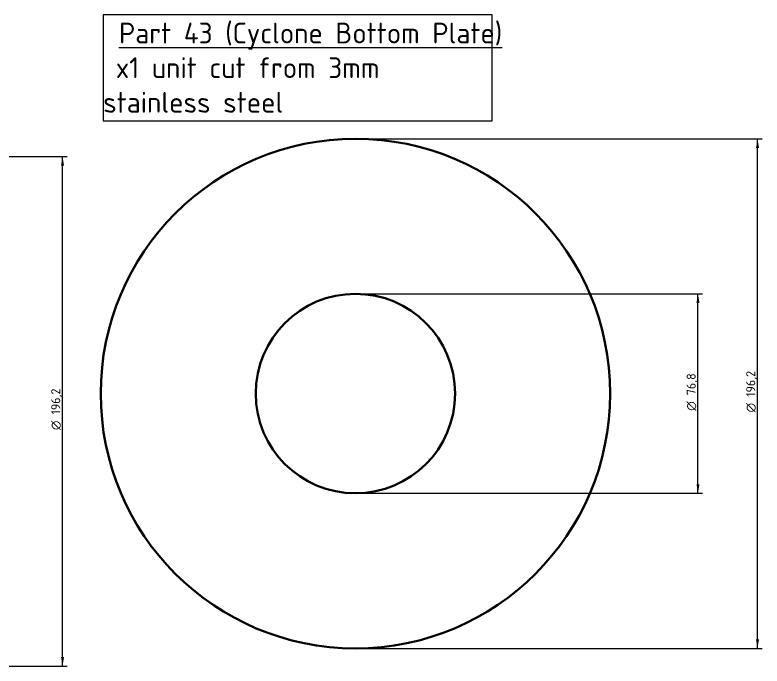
# Model space of a CAD drawing. Header units: millimetres. Extents: x 35 to 1325, y 100 to 832.
# Drawn here: x 507.5 to 795.3, y 107 to 357.7 of the extents above; entities that cross this region are included whole.
import ezdxf
from ezdxf.enums import TextEntityAlignment as Align

# ---------------------------------------------------------------- set-up
doc = ezdxf.new("R2010")
doc.units = ezdxf.units.MM
doc.layers.add('Default', color=7, linetype='Continuous')
doc.layers.add('Dimensions', color=7, linetype='Continuous')
doc.styles.add('SEACAD_Solid_Edge_ISO', font='seiso.ttf')
doc.styles.add('SEACAD_Solid_Edge_ISO1_Symbols', font='semeci1.ttf')
doc.dimstyles.new('ISO_(mm)', dxfattribs={"dimtxt": 3.5, "dimasz": 3.5, "dimexe": 1.75, "dimexo": 0, "dimgap": 0.875, "dimtad": 1, "dimtxsty": 'SEACAD_Solid_Edge_ISO', "dimblk1": '_SE_FILLED', "dimblk2": '_SE_FILLED', "dimsah": 1, "dimcen": 1.75, "dimadec": 0, "dimazin": 0, "dimtfac": 0.5, "dimtmove": 0, "dimatfit": 3, "dimfxl": 1, "dimarcsym": 0})

# ---------------------------------------------------------------- blocks, each defined once
blk = doc.blocks.new('DMBLK372')
at = {"layer": 'Dimensions', "linetype": 'Continuous', "lineweight": 25}
for points in [[(771.2, 246.82), (770.62, 250.32), (770.04, 246.82)], [(771.2, 177.02), (770.04, 177.02), (770.62, 173.52)]]:
    blk.add_hatch(color=7, dxfattribs=at).paths.add_polyline_path(points)
at = {"layer": 'Dimensions', "color": 7, "linetype": 'Continuous', "lineweight": 25}
for p, q in [((638.69, 250.32), (772.37, 250.32)), ((770.62, 173.52), (770.62, 250.32)), ((638.69, 173.52), (772.37, 173.52))]:
    blk.add_line(p, q, dxfattribs=at)
for s, style, p in [('76,8', 'SEACAD_Solid_Edge_ISO', (766.25, 211.3)), ('O', 'SEACAD_Solid_Edge_ISO1_Symbols', (766.25, 205.3))]:
    blk.add_text(s, height=3.5, rotation=90, dxfattribs=dict(at, style=style)).set_placement(p, align=Align.TOP_LEFT)
blk = doc.blocks.new('_SE_FILLED')
at = {"color": 0}
blk.add_line((0, 0), (-1, 0), dxfattribs=at)
blk.add_solid([(0, 0), (-1, -0.1665), (-1, 0.1665), (0, 0)], dxfattribs=at)
blk = doc.blocks.new('DMBLK373')
at = {"layer": 'Dimensions', "linetype": 'Continuous', "lineweight": 25}
for points in [[(794.14, 306.52), (793.55, 310.02), (792.97, 306.52)], [(794.14, 117.32), (792.97, 117.32), (793.55, 113.82)]]:
    blk.add_hatch(color=7, dxfattribs=at).paths.add_polyline_path(points)
at = {"layer": 'Dimensions', "color": 7, "linetype": 'Continuous', "lineweight": 25}
for p, q in [((638.69, 310.02), (795.3, 310.02)), ((793.55, 113.82), (793.55, 310.02)), ((638.69, 113.82), (795.3, 113.82))]:
    blk.add_line(p, q, dxfattribs=at)
for s, style, p in [('196,2', 'SEACAD_Solid_Edge_ISO', (789.18, 210.66)), ('O', 'SEACAD_Solid_Edge_ISO1_Symbols', (789.18, 204.66))]:
    blk.add_text(s, height=3.5, rotation=90, dxfattribs=dict(at, style=style)).set_placement(p, align=Align.TOP_LEFT)
blk = doc.blocks.new('DMBLK427')
at = {"layer": 'Dimensions', "linetype": 'Continuous', "lineweight": 25}
for points in [[(526.46, 299.71), (525.87, 303.21), (525.29, 299.71)], [(526.46, 110.51), (525.29, 110.51), (525.87, 107.01)]]:
    blk.add_hatch(color=7, dxfattribs=at).paths.add_polyline_path(points)
at = {"layer": 'Dimensions', "color": 7, "linetype": 'Continuous', "lineweight": 25}
for p, q in [((381.36, 303.21), (527.62, 303.21)), ((525.87, 107.01), (525.87, 303.21)), ((381.36, 107.01), (527.62, 107.01))]:
    blk.add_line(p, q, dxfattribs=at)
for s, style, p in [('196,2', 'SEACAD_Solid_Edge_ISO', (521.5, 203.86)), ('O', 'SEACAD_Solid_Edge_ISO1_Symbols', (521.5, 197.86))]:
    blk.add_text(s, height=3.5, rotation=90, dxfattribs=dict(at, style=style)).set_placement(p, align=Align.TOP_LEFT)

msp = doc.modelspace()

# ---------------------------------------------------------------- linework, layer by layer
at = {"layer": 'Default', "color": 7, "linetype": 'Continuous', "lineweight": 30}
msp.add_lwpolyline([(541.513, 357.684), (541.513, 316.86), (691.369, 316.86), (691.369, 357.684), (541.513, 357.684)], dxfattribs=at)
at = {"layer": 'Default', "color": 7, "linetype": 'Continuous', "lineweight": 50}
for radius in [98.1, 38.4]:
    msp.add_circle((638.685, 211.918), radius, dxfattribs=at)

# ---------------------------------------------------------------- texts
at = {"layer": 'Default', "insert": (541.513, 354.714), "char_height": 10.054167, "width": 149.85551, "attachment_point": 1}
msp.add_mtext('{\\fSolid Edge ISO|b0||i0||c0|p34;\\C7;\\L\\H10.05416667;\\W1.;\\T1.; }{\\fSolid Edge ISO|b0||i0||c0|p34;\\C7;\\L\\H8.;\\W1.;\\T1.;Part 43 (Cyclone Bottom Plate) \\P}{\\fSolid Edge ISO|b0||i0||c0|p34;\\C7;\\H8.;\\W1.;\\T1.; x1 unit cut from 3mm stainless steel}', dxfattribs=at)

# ---------------------------------------------------------------- dimensions: what is measured, and where the dimension line sits
at = {"layer": 'Dimensions', "color": 7, "linetype": 'Continuous', "lineweight": 25}
for base, p1, p2, picture, middle in [((793.552, 310.018), (638.685, 113.818), (638.685, 310.018), 'DMBLK373', (793.552, 211.918)), ((525.873, 303.213), (381.356, 107.013), (381.356, 303.213), 'DMBLK427', (525.873, 205.113)), ((770.621, 250.318), (638.685, 173.518), (638.685, 250.318), 'DMBLK372', (770.621, 211.918))]:
    dim = msp.add_linear_dim(base=base, p1=p1, p2=p2, angle=90, text='\\A1;%%c<>', dimstyle='ISO_(mm)', override={"dimtolj": 1}, dxfattribs=at)
    dim.commit()
    dim.dimension.update_dxf_attribs({"geometry": picture, "text_midpoint": middle, "dimtype": 161})

doc.saveas('drawing.dxf')
